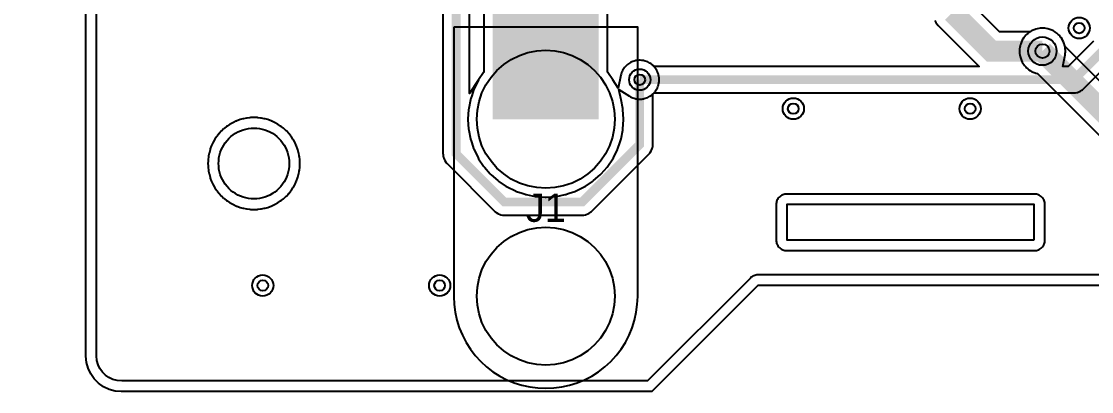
# Model space of a CAD drawing. Header units: millimetres. Extents: x -74 to 74, y -33 to 26.
# Drawn here: x -41.82 to -11.57, y -33 to -22.53 of the extents above; entities that cross this region are included whole.
import ezdxf
from ezdxf.enums import TextEntityAlignment as Align

# ---------------------------------------------------------------- set-up
doc = ezdxf.new("R2010")
doc.units = ezdxf.units.MM
for name, color, linetype in [('COBRE_BAIXO', 7, 'Continuous'), ('COBRE_CIMA', 7, 'Continuous'), ('CONTORNO', 7, 'Continuous'), ('CORPOS_CIMA', 7, 'Continuous'), ('FUROS', 7, 'Continuous'), ('PADS_BAIXO', 7, 'Continuous'), ('PADS_CIMA', 7, 'Continuous'), ('PLANO_GND_BAIXO', 7, 'Continuous'), ('PLANO_GND_CIMA', 7, 'Continuous'), ('REFS_CIMA', 7, 'Continuous'), ('VIAS', 7, 'Continuous')]:
    doc.layers.add(name, color=color, linetype=linetype)

msp = doc.modelspace()

# ---------------------------------------------------------------- linework, layer by layer
at = {"layer": 'COBRE_BAIXO'}
for points, const_width in [([(-24.342, -24.181), (-24.342, -26.009), (-25.972, -27.639), (-28.171, -27.639), (-29.53, -26.28), (-29.53, -15.133), (-42.274, -2.389), (-42.274, 1.428), (-43.581, 2.735)], 0.25), ([(-27, -25.3), (-27, -13.856)], 3), ([(-27, -25.3), (-27, -13.856)], 3), ([(-6.337, -28.584), (-7.744, -28.584), (-12.955, -23.373)], 0.6)]:
    msp.add_lwpolyline(points, dxfattribs=dict(at, const_width=const_width))
at = {"layer": 'COBRE_CIMA'}
for points, const_width in [([(-27, -25.3), (-27, -20.4)], 3), ([(-27, -25.3), (-27, -20.4)], 3), ([(-5.007, -21.953), (-9.842, -21.953), (-12.07, -24.181), (-24.342, -24.181)], 0.25), ([(-12.955, -23.373), (-14.402, -23.373), (-15.498, -22.277)], 0.6)]:
    msp.add_lwpolyline(points, dxfattribs=dict(at, const_width=const_width))
at = {"layer": 'CONTORNO'}
msp.add_lwpolyline([(0, -30), (-20.25, -30), (-20.251, -30), (-21, -30), (-24, -33), (-39, -33), (-39.174, -32.985), (-39.342, -32.94), (-39.5, -32.866), (-39.643, -32.766), (-39.766, -32.643), (-39.866, -32.5), (-39.94, -32.342), (-39.985, -32.174), (-40, -32), (-40, -31), (-40, -28.4), (-40, -9.831), (-40.015, -9.675), (-40.061, -9.525), (-40.135, -9.387), (-40.234, -9.266), (-44.766, -4.734)], dxfattribs=at)
at = {"layer": 'CORPOS_CIMA'}
msp.add_lwpolyline([(-29.6, -22.693), (-29.6, -30.307), (-29.59, -30.534), (-29.561, -30.758), (-29.511, -30.98), (-29.443, -31.196), (-29.356, -31.406), (-29.252, -31.607), (-29.13, -31.798), (-28.992, -31.978), (-28.838, -32.145), (-28.671, -32.299), (-28.491, -32.437), (-28.3, -32.559), (-28.099, -32.663), (-27.889, -32.75), (-27.673, -32.818), (-27.451, -32.868), (-27.227, -32.897), (-27, -32.907), (-26.773, -32.897), (-26.549, -32.868), (-26.327, -32.818), (-26.111, -32.75), (-25.901, -32.663), (-25.7, -32.559), (-25.509, -32.437), (-25.329, -32.299), (-25.162, -32.145), (-25.008, -31.978), (-24.87, -31.798), (-24.748, -31.607), (-24.644, -31.406), (-24.557, -31.196), (-24.489, -30.98), (-24.439, -30.758), (-24.41, -30.534), (-24.4, -30.307), (-24.4, -22.693)], close=True, dxfattribs=at)
at = {"layer": 'FUROS'}
for points in [[(-34.25, -26.55), (-34.253, -26.628), (-34.262, -26.706), (-34.278, -26.783), (-34.299, -26.859), (-34.326, -26.933), (-34.359, -27.004), (-34.397, -27.072), (-34.441, -27.138), (-34.49, -27.199), (-34.543, -27.257), (-34.601, -27.31), (-34.662, -27.359), (-34.728, -27.403), (-34.796, -27.441), (-34.867, -27.474), (-34.941, -27.501), (-35.017, -27.522), (-35.094, -27.538), (-35.172, -27.547), (-35.25, -27.55), (-35.328, -27.547), (-35.406, -27.538), (-35.483, -27.522), (-35.559, -27.501), (-35.633, -27.474), (-35.704, -27.441), (-35.772, -27.403), (-35.838, -27.359), (-35.899, -27.31), (-35.957, -27.257), (-36.01, -27.199), (-36.059, -27.138), (-36.103, -27.072), (-36.141, -27.004), (-36.174, -26.933), (-36.201, -26.859), (-36.222, -26.783), (-36.238, -26.706), (-36.247, -26.628), (-36.25, -26.55), (-36.247, -26.472), (-36.238, -26.394), (-36.222, -26.317), (-36.201, -26.241), (-36.174, -26.167), (-36.141, -26.096), (-36.103, -26.028), (-36.059, -25.962), (-36.01, -25.901), (-35.957, -25.843), (-35.899, -25.79), (-35.838, -25.741), (-35.772, -25.697), (-35.704, -25.659), (-35.633, -25.626), (-35.559, -25.599), (-35.483, -25.578), (-35.406, -25.562), (-35.328, -25.553), (-35.25, -25.55), (-35.172, -25.553), (-35.094, -25.562), (-35.017, -25.578), (-34.941, -25.599), (-34.867, -25.626), (-34.796, -25.659), (-34.728, -25.697), (-34.662, -25.741), (-34.601, -25.79), (-34.543, -25.843), (-34.49, -25.901), (-34.441, -25.962), (-34.397, -26.028), (-34.359, -26.096), (-34.326, -26.167), (-34.299, -26.241), (-34.278, -26.317), (-34.262, -26.394), (-34.253, -26.472)], [(-13.185, -28.713), (-13.185, -27.713), (-20.185, -27.713), (-20.185, -28.713)]]:
    msp.add_lwpolyline(points, close=True, dxfattribs=at)
at = {"layer": 'PADS_BAIXO'}
for points in [[(-25.05, -25.3), (-25.067, -25.555), (-25.116, -25.805), (-25.198, -26.046), (-25.311, -26.275), (-25.453, -26.487), (-25.621, -26.679), (-25.813, -26.847), (-26.025, -26.989), (-26.254, -27.102), (-26.495, -27.184), (-26.745, -27.233), (-27, -27.25), (-27.255, -27.233), (-27.505, -27.184), (-27.746, -27.102), (-27.975, -26.989), (-28.187, -26.847), (-28.379, -26.679), (-28.547, -26.487), (-28.689, -26.275), (-28.802, -26.046), (-28.884, -25.805), (-28.933, -25.555), (-28.95, -25.3), (-28.933, -25.045), (-28.884, -24.795), (-28.802, -24.554), (-28.689, -24.325), (-28.547, -24.113), (-28.379, -23.921), (-28.187, -23.753), (-27.975, -23.611), (-27.746, -23.498), (-27.505, -23.416), (-27.255, -23.367), (-27, -23.35), (-26.745, -23.367), (-26.495, -23.416), (-26.254, -23.498), (-26.025, -23.611), (-25.813, -23.753), (-25.621, -23.921), (-25.453, -24.113), (-25.311, -24.325), (-25.198, -24.554), (-25.116, -24.795), (-25.067, -25.045)], [(-25.05, -30.3), (-25.067, -30.555), (-25.116, -30.805), (-25.198, -31.046), (-25.311, -31.275), (-25.453, -31.487), (-25.621, -31.679), (-25.813, -31.847), (-26.025, -31.989), (-26.254, -32.102), (-26.495, -32.184), (-26.745, -32.233), (-27, -32.25), (-27.255, -32.233), (-27.505, -32.184), (-27.746, -32.102), (-27.975, -31.989), (-28.187, -31.847), (-28.379, -31.679), (-28.547, -31.487), (-28.689, -31.275), (-28.802, -31.046), (-28.884, -30.805), (-28.933, -30.555), (-28.95, -30.3), (-28.933, -30.045), (-28.884, -29.795), (-28.802, -29.554), (-28.689, -29.325), (-28.547, -29.113), (-28.379, -28.921), (-28.187, -28.753), (-27.975, -28.611), (-27.746, -28.498), (-27.505, -28.416), (-27.255, -28.367), (-27, -28.35), (-26.745, -28.367), (-26.495, -28.416), (-26.254, -28.498), (-26.025, -28.611), (-25.813, -28.753), (-25.621, -28.921), (-25.453, -29.113), (-25.311, -29.325), (-25.198, -29.554), (-25.116, -29.795), (-25.067, -30.045)]]:
    msp.add_lwpolyline(points, close=True, dxfattribs=at)
at = {"layer": 'PADS_CIMA'}
for points in [[(-25.05, -25.3), (-25.067, -25.555), (-25.116, -25.805), (-25.198, -26.046), (-25.311, -26.275), (-25.453, -26.487), (-25.621, -26.679), (-25.813, -26.847), (-26.025, -26.989), (-26.254, -27.102), (-26.495, -27.184), (-26.745, -27.233), (-27, -27.25), (-27.255, -27.233), (-27.505, -27.184), (-27.746, -27.102), (-27.975, -26.989), (-28.187, -26.847), (-28.379, -26.679), (-28.547, -26.487), (-28.689, -26.275), (-28.802, -26.046), (-28.884, -25.805), (-28.933, -25.555), (-28.95, -25.3), (-28.933, -25.045), (-28.884, -24.795), (-28.802, -24.554), (-28.689, -24.325), (-28.547, -24.113), (-28.379, -23.921), (-28.187, -23.753), (-27.975, -23.611), (-27.746, -23.498), (-27.505, -23.416), (-27.255, -23.367), (-27, -23.35), (-26.745, -23.367), (-26.495, -23.416), (-26.254, -23.498), (-26.025, -23.611), (-25.813, -23.753), (-25.621, -23.921), (-25.453, -24.113), (-25.311, -24.325), (-25.198, -24.554), (-25.116, -24.795), (-25.067, -25.045)], [(-25.05, -30.3), (-25.067, -30.555), (-25.116, -30.805), (-25.198, -31.046), (-25.311, -31.275), (-25.453, -31.487), (-25.621, -31.679), (-25.813, -31.847), (-26.025, -31.989), (-26.254, -32.102), (-26.495, -32.184), (-26.745, -32.233), (-27, -32.25), (-27.255, -32.233), (-27.505, -32.184), (-27.746, -32.102), (-27.975, -31.989), (-28.187, -31.847), (-28.379, -31.679), (-28.547, -31.487), (-28.689, -31.275), (-28.802, -31.046), (-28.884, -30.805), (-28.933, -30.555), (-28.95, -30.3), (-28.933, -30.045), (-28.884, -29.795), (-28.802, -29.554), (-28.689, -29.325), (-28.547, -29.113), (-28.379, -28.921), (-28.187, -28.753), (-27.975, -28.611), (-27.746, -28.498), (-27.505, -28.416), (-27.255, -28.367), (-27, -28.35), (-26.745, -28.367), (-26.495, -28.416), (-26.254, -28.498), (-26.025, -28.611), (-25.813, -28.753), (-25.621, -28.921), (-25.453, -29.113), (-25.311, -29.325), (-25.198, -29.554), (-25.116, -29.795), (-25.067, -30.045)]]:
    msp.add_lwpolyline(points, close=True, dxfattribs=at)
at = {"layer": 'PLANO_GND_BAIXO'}
for points in [[(-5.955, -29.7), (-21, -29.7), (-21, -29.7), (-21.029, -29.701), (-21.058, -29.706), (-21.058, -29.706), (-21.087, -29.713), (-21.087, -29.713), (-21.115, -29.723), (-21.141, -29.735), (-21.167, -29.751), (-21.167, -29.751), (-21.19, -29.768), (-21.212, -29.788), (-24.124, -32.7), (-38.987, -32.7), (-39.121, -32.688), (-39.121, -32.688), (-39.239, -32.657), (-39.349, -32.605), (-39.449, -32.535), (-39.535, -32.449), (-39.605, -32.349), (-39.657, -32.239), (-39.688, -32.121), (-39.688, -32.121), (-39.7, -31.987), (-39.7, -9.831)], [(-29.905, -15.288), (-29.905, -26.28), (-29.905, -26.28), (-29.904, -26.292), (-29.904, -26.305), (-29.904, -26.305), (-29.901, -26.329), (-29.901, -26.329), (-29.892, -26.377), (-29.892, -26.377), (-29.888, -26.39), (-29.885, -26.4), (-29.885, -26.4), (-29.866, -26.446), (-29.854, -26.467), (-29.827, -26.508), (-29.827, -26.508), (-29.812, -26.527), (-29.795, -26.545), (-29.795, -26.545), (-28.436, -27.904), (-28.436, -27.904), (-28.418, -27.921), (-28.399, -27.936), (-28.399, -27.936), (-28.358, -27.963), (-28.337, -27.975), (-28.291, -27.994), (-28.291, -27.994), (-28.281, -27.997), (-28.268, -28.001), (-28.268, -28.001), (-28.22, -28.01), (-28.22, -28.01), (-28.196, -28.013), (-28.195, -28.013), (-28.183, -28.013), (-28.171, -28.014), (-28.171, -28.014), (-25.972, -28.014), (-25.972, -28.014), (-25.96, -28.013), (-25.948, -28.013), (-25.947, -28.013), (-25.923, -28.01), (-25.923, -28.01), (-25.875, -28.001), (-25.875, -28.001), (-25.862, -27.997), (-25.852, -27.994), (-25.852, -27.994), (-25.806, -27.975), (-25.785, -27.963), (-25.744, -27.936), (-25.744, -27.936), (-25.725, -27.921), (-25.707, -27.904), (-25.707, -27.904), (-24.077, -26.274), (-24.077, -26.274), (-24.06, -26.256), (-24.045, -26.237), (-24.045, -26.237), (-24.018, -26.196), (-24.006, -26.175), (-23.987, -26.129), (-23.987, -26.129), (-23.984, -26.119), (-23.98, -26.106), (-23.98, -26.106), (-23.971, -26.058), (-23.971, -26.058), (-23.968, -26.034), (-23.968, -26.034), (-23.968, -26.021), (-23.967, -26.009), (-23.967, -26.009), (-23.967, -24.587), (-23.942, -24.558), (-23.922, -24.535), (-23.916, -24.529), (-23.916, -24.529), (-23.896, -24.503), (-23.874, -24.47), (-23.858, -24.442), (-23.841, -24.406), (-23.828, -24.376), (-23.816, -24.339), (-23.807, -24.307), (-23.807, -24.307), (-23.803, -24.288), (-23.799, -24.269), (-23.799, -24.269), (-23.795, -24.237), (-23.795, -24.236), (-23.793, -24.197), (-23.793, -24.165), (-23.795, -24.125), (-23.795, -24.125), (-23.799, -24.093), (-23.799, -24.093), (-23.803, -24.074), (-23.807, -24.055), (-23.807, -24.055), (-23.816, -24.023), (-23.828, -23.986), (-23.841, -23.956), (-23.858, -23.92), (-23.874, -23.892), (-23.896, -23.86), (-23.916, -23.834), (-23.942, -23.804), (-23.965, -23.781), (-23.994, -23.755), (-24.02, -23.735), (-24.053, -23.713), (-24.081, -23.697), (-24.117, -23.68), (-24.147, -23.667), (-24.184, -23.654), (-24.216, -23.646), (-24.216, -23.646), (-24.235, -23.642), (-24.254, -23.638), (-24.254, -23.638), (-24.286, -23.634), (-24.287, -23.634), (-24.326, -23.631), (-24.358, -23.631), (-24.398, -23.634), (-24.398, -23.634), (-24.43, -23.638), (-24.43, -23.638), (-24.449, -23.642), (-24.468, -23.646), (-24.468, -23.646), (-24.5, -23.654), (-24.537, -23.667), (-24.567, -23.68), (-24.603, -23.697), (-24.631, -23.713), (-24.663, -23.735), (-24.689, -23.755), (-24.719, -23.781), (-24.742, -23.804), (-24.768, -23.834), (-24.788, -23.86), (-24.81, -23.892), (-24.826, -23.92), (-24.843, -23.956), (-24.856, -23.986), (-24.869, -24.023), (-24.877, -24.055), (-24.877, -24.055), (-24.949, -24.416), (-25.103, -24.186), (-25.103, -24.186), (-25.245, -23.974), (-25.246, -23.973), (-25.25, -23.967), (-25.25, -13.856)], [(-28.75, -13.856), (-28.75, -23.967), (-28.754, -23.973), (-28.755, -23.974), (-28.897, -24.186), (-28.897, -24.186), (-29.155, -24.573), (-29.155, -15.133)], [(-7.516, -28.034), (-12.322, -23.229), (-12.323, -23.223), (-12.323, -23.221), (-12.332, -23.19), (-12.332, -23.189), (-12.332, -23.189), (-12.341, -23.164), (-12.349, -23.14), (-12.349, -23.14), (-12.361, -23.11), (-12.361, -23.109), (-12.384, -23.062), (-12.401, -23.034), (-12.401, -23.034), (-12.43, -22.991), (-12.45, -22.965), (-12.45, -22.965), (-12.454, -22.96), (-12.484, -22.925), (-12.484, -22.925), (-12.507, -22.902), (-12.507, -22.902), (-12.542, -22.872), (-12.547, -22.868), (-12.547, -22.868), (-12.573, -22.848), (-12.616, -22.819), (-12.616, -22.819), (-12.644, -22.802), (-12.691, -22.779), (-12.691, -22.779), (-12.722, -22.767), (-12.722, -22.767), (-12.746, -22.758), (-12.771, -22.75), (-12.771, -22.75), (-12.803, -22.741), (-12.854, -22.731), (-12.854, -22.731), (-12.886, -22.727), (-12.939, -22.724), (-12.971, -22.724), (-13.024, -22.727), (-13.056, -22.731), (-13.056, -22.731), (-13.107, -22.741), (-13.139, -22.75), (-13.139, -22.75), (-13.164, -22.758), (-13.188, -22.767), (-13.188, -22.767), (-13.219, -22.779), (-13.219, -22.779), (-13.266, -22.802), (-13.294, -22.819), (-13.294, -22.819), (-13.337, -22.848), (-13.363, -22.868), (-13.363, -22.868), (-13.368, -22.872), (-13.403, -22.902), (-13.403, -22.902), (-13.426, -22.925), (-13.426, -22.925), (-13.456, -22.96), (-13.46, -22.965), (-13.46, -22.965), (-13.48, -22.991), (-13.509, -23.034), (-13.509, -23.034), (-13.526, -23.062), (-13.549, -23.109), (-13.549, -23.11), (-13.561, -23.14), (-13.561, -23.14), (-13.57, -23.164), (-13.578, -23.189), (-13.578, -23.189), (-13.587, -23.221), (-13.597, -23.272), (-13.597, -23.272), (-13.601, -23.304), (-13.604, -23.357), (-13.604, -23.389), (-13.601, -23.442), (-13.597, -23.474), (-13.597, -23.474), (-13.587, -23.525), (-13.578, -23.557), (-13.578, -23.557), (-13.57, -23.582), (-13.561, -23.606), (-13.561, -23.606), (-13.549, -23.637), (-13.549, -23.637), (-13.526, -23.684), (-13.509, -23.712), (-13.509, -23.712), (-13.48, -23.755), (-13.46, -23.781), (-13.46, -23.781), (-13.456, -23.786), (-13.426, -23.821), (-13.426, -23.821), (-13.403, -23.844), (-13.403, -23.844), (-13.368, -23.874), (-13.363, -23.878), (-13.363, -23.878), (-13.337, -23.898), (-13.294, -23.927), (-13.294, -23.927), (-13.266, -23.944), (-13.219, -23.967), (-13.219, -23.967), (-13.188, -23.979), (-13.188, -23.979), (-13.164, -23.987), (-13.139, -23.996), (-13.139, -23.996), (-13.138, -23.996), (-13.107, -24.005), (-13.105, -24.005), (-13.099, -24.006), (-8.133, -28.973)]]:
    msp.add_lwpolyline(points, dxfattribs=at)
for points in [[(-33.983, -26.842), (-33.968, -26.765), (-33.964, -26.742), (-33.964, -26.742), (-33.955, -26.664), (-33.953, -26.64), (-33.953, -26.64), (-33.952, -26.601), (-33.95, -26.562), (-33.95, -26.562), (-33.95, -26.538), (-33.95, -26.538), (-33.952, -26.499), (-33.953, -26.46), (-33.953, -26.46), (-33.955, -26.436), (-33.964, -26.358), (-33.964, -26.358), (-33.968, -26.335), (-33.983, -26.258), (-33.983, -26.258), (-33.989, -26.235), (-33.989, -26.235), (-34.01, -26.16), (-34.01, -26.16), (-34.017, -26.137), (-34.045, -26.063), (-34.045, -26.063), (-34.048, -26.054), (-34.054, -26.041), (-34.087, -25.97), (-34.097, -25.949), (-34.136, -25.881), (-34.136, -25.881), (-34.141, -25.873), (-34.148, -25.861), (-34.148, -25.861), (-34.191, -25.796), (-34.206, -25.776), (-34.254, -25.715), (-34.269, -25.697), (-34.269, -25.697), (-34.273, -25.692), (-34.322, -25.639), (-34.322, -25.639), (-34.339, -25.622), (-34.339, -25.622), (-34.392, -25.573), (-34.397, -25.569), (-34.397, -25.569), (-34.415, -25.554), (-34.476, -25.506), (-34.496, -25.491), (-34.561, -25.448), (-34.561, -25.448), (-34.573, -25.441), (-34.581, -25.436), (-34.581, -25.436), (-34.649, -25.397), (-34.67, -25.387), (-34.741, -25.354), (-34.754, -25.349), (-34.763, -25.345), (-34.763, -25.345), (-34.837, -25.317), (-34.859, -25.31), (-34.86, -25.31), (-34.935, -25.289), (-34.935, -25.289), (-34.958, -25.283), (-34.958, -25.283), (-35.035, -25.268), (-35.058, -25.264), (-35.058, -25.264), (-35.136, -25.255), (-35.16, -25.253), (-35.16, -25.253), (-35.199, -25.252), (-35.238, -25.25), (-35.238, -25.25), (-35.262, -25.25), (-35.262, -25.25), (-35.301, -25.252), (-35.34, -25.253), (-35.34, -25.253), (-35.364, -25.255), (-35.442, -25.264), (-35.442, -25.264), (-35.465, -25.268), (-35.542, -25.283), (-35.542, -25.283), (-35.565, -25.289), (-35.565, -25.289), (-35.64, -25.31), (-35.641, -25.31), (-35.663, -25.317), (-35.737, -25.345), (-35.737, -25.345), (-35.746, -25.349), (-35.759, -25.354), (-35.83, -25.387), (-35.851, -25.397), (-35.919, -25.436), (-35.919, -25.436), (-35.927, -25.441), (-35.939, -25.448), (-35.939, -25.448), (-36.004, -25.491), (-36.024, -25.506), (-36.085, -25.554), (-36.103, -25.569), (-36.103, -25.569), (-36.108, -25.573), (-36.161, -25.622), (-36.161, -25.622), (-36.178, -25.639), (-36.178, -25.639), (-36.227, -25.692), (-36.231, -25.697), (-36.231, -25.697), (-36.246, -25.715), (-36.294, -25.776), (-36.309, -25.796), (-36.352, -25.861), (-36.352, -25.861), (-36.359, -25.873), (-36.364, -25.881), (-36.364, -25.881), (-36.403, -25.949), (-36.413, -25.97), (-36.446, -26.041), (-36.452, -26.054), (-36.455, -26.063), (-36.455, -26.063), (-36.483, -26.137), (-36.49, -26.16), (-36.49, -26.16), (-36.511, -26.235), (-36.511, -26.235), (-36.517, -26.258), (-36.517, -26.258), (-36.532, -26.335), (-36.536, -26.358), (-36.536, -26.358), (-36.545, -26.436), (-36.547, -26.46), (-36.547, -26.46), (-36.548, -26.499), (-36.55, -26.538), (-36.55, -26.538), (-36.55, -26.562), (-36.55, -26.562), (-36.548, -26.601), (-36.547, -26.64), (-36.547, -26.64), (-36.545, -26.664), (-36.536, -26.742), (-36.536, -26.742), (-36.532, -26.765), (-36.517, -26.842), (-36.517, -26.842), (-36.511, -26.865), (-36.511, -26.865), (-36.49, -26.94), (-36.49, -26.941), (-36.483, -26.963), (-36.455, -27.037), (-36.455, -27.037), (-36.452, -27.046), (-36.446, -27.059), (-36.413, -27.13), (-36.403, -27.151), (-36.364, -27.219), (-36.364, -27.219), (-36.359, -27.227), (-36.352, -27.239), (-36.352, -27.239), (-36.309, -27.304), (-36.294, -27.324), (-36.246, -27.385), (-36.231, -27.403), (-36.231, -27.403), (-36.227, -27.407), (-36.178, -27.461), (-36.178, -27.461), (-36.161, -27.477), (-36.161, -27.477), (-36.108, -27.527), (-36.103, -27.531), (-36.103, -27.531), (-36.085, -27.546), (-36.024, -27.595), (-36.004, -27.608), (-35.939, -27.652), (-35.939, -27.652), (-35.927, -27.66), (-35.919, -27.664), (-35.919, -27.664), (-35.851, -27.703), (-35.83, -27.713), (-35.759, -27.746), (-35.746, -27.752), (-35.737, -27.755), (-35.737, -27.755), (-35.663, -27.782), (-35.641, -27.79), (-35.64, -27.79), (-35.565, -27.811), (-35.565, -27.811), (-35.542, -27.817), (-35.542, -27.817), (-35.465, -27.832), (-35.442, -27.836), (-35.442, -27.836), (-35.364, -27.845), (-35.34, -27.847), (-35.34, -27.847), (-35.301, -27.848), (-35.262, -27.85), (-35.262, -27.85), (-35.238, -27.85), (-35.238, -27.85), (-35.199, -27.848), (-35.16, -27.847), (-35.16, -27.847), (-35.136, -27.845), (-35.058, -27.836), (-35.058, -27.836), (-35.035, -27.832), (-34.958, -27.817), (-34.958, -27.817), (-34.935, -27.811), (-34.935, -27.811), (-34.86, -27.79), (-34.859, -27.79), (-34.837, -27.782), (-34.763, -27.755), (-34.763, -27.755), (-34.754, -27.752), (-34.741, -27.746), (-34.67, -27.713), (-34.649, -27.703), (-34.581, -27.664), (-34.581, -27.664), (-34.573, -27.66), (-34.561, -27.652), (-34.561, -27.652), (-34.496, -27.608), (-34.476, -27.595), (-34.415, -27.546), (-34.397, -27.531), (-34.397, -27.531), (-34.392, -27.527), (-34.339, -27.477), (-34.339, -27.477), (-34.322, -27.461), (-34.322, -27.461), (-34.273, -27.407), (-34.269, -27.403), (-34.269, -27.403), (-34.254, -27.385), (-34.206, -27.324), (-34.191, -27.304), (-34.148, -27.239), (-34.148, -27.239), (-34.141, -27.227), (-34.136, -27.219), (-34.136, -27.219), (-34.097, -27.151), (-34.087, -27.13), (-34.054, -27.059), (-34.048, -27.046), (-34.045, -27.037), (-34.045, -27.037), (-34.017, -26.963), (-34.01, -26.941), (-34.01, -26.94), (-33.989, -26.865), (-33.989, -26.865), (-33.983, -26.842), (-33.983, -26.842)], [(-20.243, -27.419), (-20.244, -27.419), (-20.272, -27.426), (-20.272, -27.426), (-20.3, -27.436), (-20.326, -27.448), (-20.352, -27.464), (-20.352, -27.464), (-20.375, -27.481), (-20.397, -27.501), (-20.417, -27.523), (-20.434, -27.546), (-20.434, -27.546), (-20.45, -27.572), (-20.462, -27.598), (-20.472, -27.626), (-20.472, -27.626), (-20.479, -27.654), (-20.479, -27.655), (-20.484, -27.684), (-20.485, -27.713), (-20.485, -27.713), (-20.485, -28.713), (-20.485, -28.713), (-20.484, -28.742), (-20.479, -28.771), (-20.479, -28.771), (-20.472, -28.8), (-20.472, -28.8), (-20.462, -28.828), (-20.45, -28.854), (-20.434, -28.88), (-20.434, -28.88), (-20.417, -28.903), (-20.397, -28.925), (-20.375, -28.945), (-20.352, -28.962), (-20.352, -28.962), (-20.326, -28.978), (-20.3, -28.99), (-20.272, -29), (-20.272, -29), (-20.244, -29.007), (-20.243, -29.007), (-20.214, -29.012), (-20.185, -29.013), (-20.185, -29.013), (-13.185, -29.013), (-13.185, -29.013), (-13.156, -29.012), (-13.127, -29.007), (-13.127, -29.007), (-13.098, -29), (-13.098, -29), (-13.07, -28.99), (-13.044, -28.978), (-13.018, -28.962), (-13.018, -28.962), (-12.995, -28.945), (-12.973, -28.925), (-12.953, -28.903), (-12.936, -28.88), (-12.936, -28.88), (-12.92, -28.854), (-12.908, -28.828), (-12.898, -28.8), (-12.898, -28.8), (-12.891, -28.771), (-12.891, -28.771), (-12.886, -28.742), (-12.885, -28.713), (-12.885, -28.713), (-12.885, -27.713), (-12.885, -27.713), (-12.886, -27.684), (-12.891, -27.655), (-12.891, -27.654), (-12.898, -27.626), (-12.898, -27.626), (-12.908, -27.598), (-12.92, -27.572), (-12.936, -27.546), (-12.936, -27.546), (-12.953, -27.523), (-12.973, -27.501), (-12.995, -27.481), (-13.018, -27.464), (-13.018, -27.464), (-13.044, -27.448), (-13.07, -27.436), (-13.098, -27.426), (-13.098, -27.426), (-13.127, -27.419), (-13.127, -27.419), (-13.156, -27.414), (-13.185, -27.413), (-13.185, -27.413), (-20.185, -27.413), (-20.185, -27.413), (-20.214, -27.414), (-20.243, -27.419)]]:
    msp.add_lwpolyline(points, close=True, dxfattribs=at)
at = {"layer": 'PLANO_GND_CIMA'}
for points in [[(-4.351, -29.7), (-21, -29.7), (-21, -29.7), (-21.029, -29.701), (-21.058, -29.706), (-21.058, -29.706), (-21.087, -29.713), (-21.087, -29.713), (-21.115, -29.723), (-21.141, -29.735), (-21.167, -29.751), (-21.167, -29.751), (-21.19, -29.768), (-21.212, -29.788), (-24.124, -32.7), (-38.987, -32.7), (-39.121, -32.688), (-39.121, -32.688), (-39.239, -32.657), (-39.349, -32.605), (-39.449, -32.535), (-39.535, -32.449), (-39.605, -32.349), (-39.657, -32.239), (-39.688, -32.121), (-39.688, -32.121), (-39.7, -31.987), (-39.7, -9.831)], [(-28.75, -20.4), (-28.75, -23.967), (-28.754, -23.973), (-28.755, -23.974), (-28.897, -24.186), (-28.913, -24.214), (-29.026, -24.443), (-29.026, -24.443), (-29.031, -24.456), (-29.038, -24.473), (-29.038, -24.474), (-29.093, -24.633), (-29.12, -24.715), (-29.12, -24.715), (-29.123, -24.724), (-29.129, -24.747), (-29.178, -24.997), (-29.183, -25.029), (-29.2, -25.284), (-29.2, -25.316), (-29.183, -25.571), (-29.178, -25.603), (-29.129, -25.853), (-29.123, -25.877), (-29.12, -25.885), (-29.12, -25.885), (-29.093, -25.967), (-29.038, -26.127), (-29.038, -26.127), (-29.031, -26.144), (-29.026, -26.157), (-29.026, -26.157), (-28.913, -26.386), (-28.897, -26.414), (-28.755, -26.626), (-28.735, -26.652), (-28.735, -26.652), (-28.567, -26.844), (-28.544, -26.867), (-28.352, -27.035), (-28.352, -27.035), (-28.326, -27.055), (-28.114, -27.197), (-28.086, -27.213), (-27.857, -27.326), (-27.857, -27.326), (-27.844, -27.331), (-27.827, -27.338), (-27.826, -27.338), (-27.667, -27.392), (-27.585, -27.42), (-27.585, -27.42), (-27.576, -27.423), (-27.553, -27.429), (-27.303, -27.479), (-27.271, -27.483), (-27.016, -27.5), (-26.984, -27.5), (-26.729, -27.483), (-26.697, -27.479), (-26.447, -27.429), (-26.424, -27.423), (-26.415, -27.42), (-26.415, -27.42), (-26.333, -27.392), (-26.174, -27.338), (-26.173, -27.338), (-26.156, -27.331), (-26.143, -27.326), (-26.143, -27.326), (-25.914, -27.213), (-25.886, -27.197), (-25.674, -27.055), (-25.648, -27.035), (-25.648, -27.035), (-25.456, -26.867), (-25.433, -26.844), (-25.265, -26.652), (-25.265, -26.652), (-25.245, -26.626), (-25.103, -26.414), (-25.087, -26.386), (-24.974, -26.157), (-24.974, -26.157), (-24.969, -26.144), (-24.962, -26.127), (-24.962, -26.127), (-24.907, -25.967), (-24.88, -25.885), (-24.88, -25.885), (-24.877, -25.877), (-24.871, -25.853), (-24.822, -25.603), (-24.817, -25.571), (-24.8, -25.316), (-24.8, -25.284), (-24.817, -25.029), (-24.822, -24.997), (-24.871, -24.747), (-24.871, -24.746), (-24.929, -24.454), (-24.633, -24.648), (-24.631, -24.649), (-24.603, -24.665), (-24.567, -24.682), (-24.537, -24.695), (-24.5, -24.707), (-24.468, -24.716), (-24.468, -24.716), (-24.449, -24.72), (-24.43, -24.724), (-24.43, -24.724), (-24.398, -24.728), (-24.398, -24.728), (-24.358, -24.73), (-24.326, -24.73), (-24.287, -24.728), (-24.286, -24.728), (-24.254, -24.724), (-24.254, -24.724), (-24.235, -24.72), (-24.216, -24.716), (-24.216, -24.716), (-24.184, -24.707), (-24.147, -24.695), (-24.117, -24.682), (-24.081, -24.665), (-24.053, -24.649), (-24.02, -24.627), (-23.994, -24.607), (-23.994, -24.607), (-23.988, -24.601), (-23.965, -24.581), (-23.936, -24.556), (-12.07, -24.556), (-12.07, -24.556), (-12.058, -24.555), (-12.046, -24.555), (-12.045, -24.555), (-12.021, -24.552), (-12.021, -24.552), (-11.973, -24.543), (-11.973, -24.543), (-11.96, -24.539), (-11.95, -24.536), (-11.95, -24.536), (-11.904, -24.517), (-11.883, -24.505), (-11.842, -24.478), (-11.842, -24.478), (-11.823, -24.463), (-11.805, -24.446), (-11.805, -24.446), (-9.687, -22.328)], [(-15.996, -22.51), (-15.968, -22.561), (-15.968, -22.562), (-15.941, -22.602), (-15.903, -22.648), (-15.903, -22.648), (-15.887, -22.666), (-15.887, -22.666), (-14.791, -23.762), (-14.747, -23.806), (-23.936, -23.806), (-23.965, -23.781), (-23.988, -23.761), (-23.994, -23.755), (-23.994, -23.755), (-24.02, -23.735), (-24.053, -23.713), (-24.081, -23.697), (-24.117, -23.68), (-24.147, -23.667), (-24.184, -23.654), (-24.216, -23.646), (-24.216, -23.646), (-24.235, -23.642), (-24.254, -23.638), (-24.254, -23.638), (-24.286, -23.634), (-24.287, -23.634), (-24.326, -23.631), (-24.358, -23.631), (-24.398, -23.634), (-24.398, -23.634), (-24.43, -23.638), (-24.43, -23.638), (-24.449, -23.642), (-24.468, -23.646), (-24.468, -23.646), (-24.5, -23.654), (-24.537, -23.667), (-24.567, -23.68), (-24.603, -23.697), (-24.631, -23.713), (-24.663, -23.735), (-24.689, -23.755), (-24.719, -23.781), (-24.742, -23.804), (-24.768, -23.834), (-24.788, -23.86), (-24.81, -23.892), (-24.826, -23.92), (-24.843, -23.956), (-24.856, -23.986), (-24.869, -24.023), (-24.877, -24.055), (-24.877, -24.055), (-24.949, -24.416), (-25.103, -24.186), (-25.103, -24.186), (-25.103, -24.186), (-25.245, -23.974), (-25.246, -23.973), (-25.25, -23.967), (-25.25, -20.418)], [(-11.511, -23.092), (-12.225, -23.806), (-12.379, -23.806), (-12.323, -23.526), (-12.323, -23.525), (-12.313, -23.474), (-12.313, -23.474), (-12.309, -23.442), (-12.306, -23.389), (-12.306, -23.357), (-12.309, -23.304), (-12.313, -23.272), (-12.313, -23.272), (-12.323, -23.221), (-12.332, -23.189), (-12.332, -23.189), (-12.34, -23.164), (-12.349, -23.14), (-12.349, -23.14), (-12.361, -23.11), (-12.361, -23.109), (-12.384, -23.062), (-12.401, -23.034), (-12.401, -23.034), (-12.43, -22.991), (-12.45, -22.965), (-12.45, -22.965), (-12.454, -22.96), (-12.484, -22.925), (-12.484, -22.925), (-12.507, -22.902), (-12.507, -22.902), (-12.542, -22.872), (-12.547, -22.868), (-12.547, -22.868), (-12.573, -22.848), (-12.616, -22.819), (-12.616, -22.819), (-12.644, -22.802), (-12.691, -22.779), (-12.691, -22.779), (-12.722, -22.767), (-12.722, -22.767), (-12.746, -22.758), (-12.771, -22.75), (-12.771, -22.75), (-12.803, -22.741), (-12.854, -22.731), (-12.854, -22.731), (-12.886, -22.727), (-12.939, -22.724), (-12.971, -22.724), (-13.024, -22.727), (-13.056, -22.731), (-13.056, -22.731), (-13.107, -22.741), (-13.139, -22.75), (-13.139, -22.75), (-13.164, -22.758), (-13.188, -22.767), (-13.188, -22.767), (-13.219, -22.779), (-13.219, -22.779), (-13.266, -22.802), (-13.294, -22.819), (-13.294, -22.819), (-13.301, -22.823), (-14.174, -22.823), (-14.812, -22.185)]]:
    msp.add_lwpolyline(points, dxfattribs=at)
for points in [[(-33.983, -26.842), (-33.968, -26.765), (-33.964, -26.742), (-33.964, -26.742), (-33.955, -26.664), (-33.953, -26.64), (-33.953, -26.64), (-33.952, -26.601), (-33.95, -26.562), (-33.95, -26.562), (-33.95, -26.538), (-33.95, -26.538), (-33.952, -26.499), (-33.953, -26.46), (-33.953, -26.46), (-33.955, -26.436), (-33.964, -26.358), (-33.964, -26.358), (-33.968, -26.335), (-33.983, -26.258), (-33.983, -26.258), (-33.989, -26.235), (-33.989, -26.235), (-34.01, -26.16), (-34.01, -26.16), (-34.017, -26.137), (-34.045, -26.063), (-34.045, -26.063), (-34.048, -26.054), (-34.054, -26.041), (-34.087, -25.97), (-34.097, -25.949), (-34.136, -25.881), (-34.136, -25.881), (-34.141, -25.873), (-34.148, -25.861), (-34.148, -25.861), (-34.191, -25.796), (-34.206, -25.776), (-34.254, -25.715), (-34.269, -25.697), (-34.269, -25.697), (-34.273, -25.692), (-34.322, -25.639), (-34.322, -25.639), (-34.339, -25.622), (-34.339, -25.622), (-34.392, -25.573), (-34.397, -25.569), (-34.397, -25.569), (-34.415, -25.554), (-34.476, -25.506), (-34.496, -25.491), (-34.561, -25.448), (-34.561, -25.448), (-34.573, -25.441), (-34.581, -25.436), (-34.581, -25.436), (-34.649, -25.397), (-34.67, -25.387), (-34.741, -25.354), (-34.754, -25.349), (-34.763, -25.345), (-34.763, -25.345), (-34.837, -25.317), (-34.859, -25.31), (-34.86, -25.31), (-34.935, -25.289), (-34.935, -25.289), (-34.958, -25.283), (-34.958, -25.283), (-35.035, -25.268), (-35.058, -25.264), (-35.058, -25.264), (-35.136, -25.255), (-35.16, -25.253), (-35.16, -25.253), (-35.199, -25.252), (-35.238, -25.25), (-35.238, -25.25), (-35.262, -25.25), (-35.262, -25.25), (-35.301, -25.252), (-35.34, -25.253), (-35.34, -25.253), (-35.364, -25.255), (-35.442, -25.264), (-35.442, -25.264), (-35.465, -25.268), (-35.542, -25.283), (-35.542, -25.283), (-35.565, -25.289), (-35.565, -25.289), (-35.64, -25.31), (-35.641, -25.31), (-35.663, -25.317), (-35.737, -25.345), (-35.737, -25.345), (-35.746, -25.349), (-35.759, -25.354), (-35.83, -25.387), (-35.851, -25.397), (-35.919, -25.436), (-35.919, -25.436), (-35.927, -25.441), (-35.939, -25.448), (-35.939, -25.448), (-36.004, -25.491), (-36.024, -25.506), (-36.085, -25.554), (-36.103, -25.569), (-36.103, -25.569), (-36.108, -25.573), (-36.161, -25.622), (-36.161, -25.622), (-36.178, -25.639), (-36.178, -25.639), (-36.227, -25.692), (-36.231, -25.697), (-36.231, -25.697), (-36.246, -25.715), (-36.294, -25.776), (-36.309, -25.796), (-36.352, -25.861), (-36.352, -25.861), (-36.359, -25.873), (-36.364, -25.881), (-36.364, -25.881), (-36.403, -25.949), (-36.413, -25.97), (-36.446, -26.041), (-36.452, -26.054), (-36.455, -26.063), (-36.455, -26.063), (-36.483, -26.137), (-36.49, -26.16), (-36.49, -26.16), (-36.511, -26.235), (-36.511, -26.235), (-36.517, -26.258), (-36.517, -26.258), (-36.532, -26.335), (-36.536, -26.358), (-36.536, -26.358), (-36.545, -26.436), (-36.547, -26.46), (-36.547, -26.46), (-36.548, -26.499), (-36.55, -26.538), (-36.55, -26.538), (-36.55, -26.562), (-36.55, -26.562), (-36.548, -26.601), (-36.547, -26.64), (-36.547, -26.64), (-36.545, -26.664), (-36.536, -26.742), (-36.536, -26.742), (-36.532, -26.765), (-36.517, -26.842), (-36.517, -26.842), (-36.511, -26.865), (-36.511, -26.865), (-36.49, -26.94), (-36.49, -26.941), (-36.483, -26.963), (-36.455, -27.037), (-36.455, -27.037), (-36.452, -27.046), (-36.446, -27.059), (-36.413, -27.13), (-36.403, -27.151), (-36.364, -27.219), (-36.364, -27.219), (-36.359, -27.227), (-36.352, -27.239), (-36.352, -27.239), (-36.309, -27.304), (-36.294, -27.324), (-36.246, -27.385), (-36.231, -27.403), (-36.231, -27.403), (-36.227, -27.407), (-36.178, -27.461), (-36.178, -27.461), (-36.161, -27.477), (-36.161, -27.477), (-36.108, -27.527), (-36.103, -27.531), (-36.103, -27.531), (-36.085, -27.546), (-36.024, -27.595), (-36.004, -27.608), (-35.939, -27.652), (-35.939, -27.652), (-35.927, -27.66), (-35.919, -27.664), (-35.919, -27.664), (-35.851, -27.703), (-35.83, -27.713), (-35.759, -27.746), (-35.746, -27.752), (-35.737, -27.755), (-35.737, -27.755), (-35.663, -27.782), (-35.641, -27.79), (-35.64, -27.79), (-35.565, -27.811), (-35.565, -27.811), (-35.542, -27.817), (-35.542, -27.817), (-35.465, -27.832), (-35.442, -27.836), (-35.442, -27.836), (-35.364, -27.845), (-35.34, -27.847), (-35.34, -27.847), (-35.301, -27.848), (-35.262, -27.85), (-35.262, -27.85), (-35.238, -27.85), (-35.238, -27.85), (-35.199, -27.848), (-35.16, -27.847), (-35.16, -27.847), (-35.136, -27.845), (-35.058, -27.836), (-35.058, -27.836), (-35.035, -27.832), (-34.958, -27.817), (-34.958, -27.817), (-34.935, -27.811), (-34.935, -27.811), (-34.86, -27.79), (-34.859, -27.79), (-34.837, -27.782), (-34.763, -27.755), (-34.763, -27.755), (-34.754, -27.752), (-34.741, -27.746), (-34.67, -27.713), (-34.649, -27.703), (-34.581, -27.664), (-34.581, -27.664), (-34.573, -27.66), (-34.561, -27.652), (-34.561, -27.652), (-34.496, -27.608), (-34.476, -27.595), (-34.415, -27.546), (-34.397, -27.531), (-34.397, -27.531), (-34.392, -27.527), (-34.339, -27.477), (-34.339, -27.477), (-34.322, -27.461), (-34.322, -27.461), (-34.273, -27.407), (-34.269, -27.403), (-34.269, -27.403), (-34.254, -27.385), (-34.206, -27.324), (-34.191, -27.304), (-34.148, -27.239), (-34.148, -27.239), (-34.141, -27.227), (-34.136, -27.219), (-34.136, -27.219), (-34.097, -27.151), (-34.087, -27.13), (-34.054, -27.059), (-34.048, -27.046), (-34.045, -27.037), (-34.045, -27.037), (-34.017, -26.963), (-34.01, -26.941), (-34.01, -26.94), (-33.989, -26.865), (-33.989, -26.865), (-33.983, -26.842), (-33.983, -26.842)], [(-20.243, -27.419), (-20.244, -27.419), (-20.272, -27.426), (-20.272, -27.426), (-20.3, -27.436), (-20.326, -27.448), (-20.352, -27.464), (-20.352, -27.464), (-20.375, -27.481), (-20.397, -27.501), (-20.417, -27.523), (-20.434, -27.546), (-20.434, -27.546), (-20.45, -27.572), (-20.462, -27.598), (-20.472, -27.626), (-20.472, -27.626), (-20.479, -27.654), (-20.479, -27.655), (-20.484, -27.684), (-20.485, -27.713), (-20.485, -27.713), (-20.485, -28.713), (-20.485, -28.713), (-20.484, -28.742), (-20.479, -28.771), (-20.479, -28.771), (-20.472, -28.8), (-20.472, -28.8), (-20.462, -28.828), (-20.45, -28.854), (-20.434, -28.88), (-20.434, -28.88), (-20.417, -28.903), (-20.397, -28.925), (-20.375, -28.945), (-20.352, -28.962), (-20.352, -28.962), (-20.326, -28.978), (-20.3, -28.99), (-20.272, -29), (-20.272, -29), (-20.244, -29.007), (-20.243, -29.007), (-20.214, -29.012), (-20.185, -29.013), (-20.185, -29.013), (-13.185, -29.013), (-13.185, -29.013), (-13.156, -29.012), (-13.127, -29.007), (-13.127, -29.007), (-13.098, -29), (-13.098, -29), (-13.07, -28.99), (-13.044, -28.978), (-13.018, -28.962), (-13.018, -28.962), (-12.995, -28.945), (-12.973, -28.925), (-12.953, -28.903), (-12.936, -28.88), (-12.936, -28.88), (-12.92, -28.854), (-12.908, -28.828), (-12.898, -28.8), (-12.898, -28.8), (-12.891, -28.771), (-12.891, -28.771), (-12.886, -28.742), (-12.885, -28.713), (-12.885, -28.713), (-12.885, -27.713), (-12.885, -27.713), (-12.886, -27.684), (-12.891, -27.655), (-12.891, -27.654), (-12.898, -27.626), (-12.898, -27.626), (-12.908, -27.598), (-12.92, -27.572), (-12.936, -27.546), (-12.936, -27.546), (-12.953, -27.523), (-12.973, -27.501), (-12.995, -27.481), (-13.018, -27.464), (-13.018, -27.464), (-13.044, -27.448), (-13.07, -27.436), (-13.098, -27.426), (-13.098, -27.426), (-13.127, -27.419), (-13.127, -27.419), (-13.156, -27.414), (-13.185, -27.413), (-13.185, -27.413), (-20.185, -27.413), (-20.185, -27.413), (-20.214, -27.414), (-20.243, -27.419)]]:
    msp.add_lwpolyline(points, close=True, dxfattribs=at)
at = {"layer": 'VIAS'}
for centre, radius in [((-11.917, -22.72), 0.3), ((-11.917, -22.72), 0.15), ((-12.955, -23.373), 0.4), ((-12.955, -23.373), 0.2), ((-24.342, -24.181), 0.3), ((-24.342, -24.181), 0.15), ((-20, -25), 0.3), ((-15, -25), 0.3), ((-20, -25), 0.15), ((-15, -25), 0.15), ((-35, -30), 0.3), ((-35, -30), 0.15), ((-30, -30), 0.3), ((-30, -30), 0.15)]:
    msp.add_circle(centre, radius, dxfattribs=at)

# ---------------------------------------------------------------- texts
at = {"layer": 'REFS_CIMA'}
msp.add_text('J1', height=0.8, dxfattribs=at).set_placement((-27, -27.8), align=Align.MIDDLE_CENTER)

doc.saveas('drawing.dxf')
